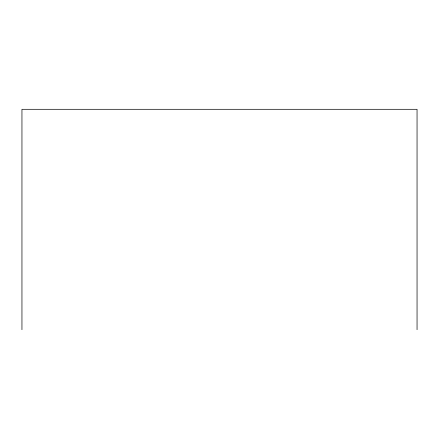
<?xml version="1.0" encoding="UTF-8"?>
<svg xmlns="http://www.w3.org/2000/svg" width="439" height="439" viewBox="0 0 439 439"><rect width="100%" height="100%" fill="white"/><g stroke="black" fill="none" stroke-linecap="round" stroke-linejoin="round"><path stroke-width="0.66" d="M417.05 329.694L417.05 109.306L21.95 109.306L21.95 329.694"/></g></svg>
